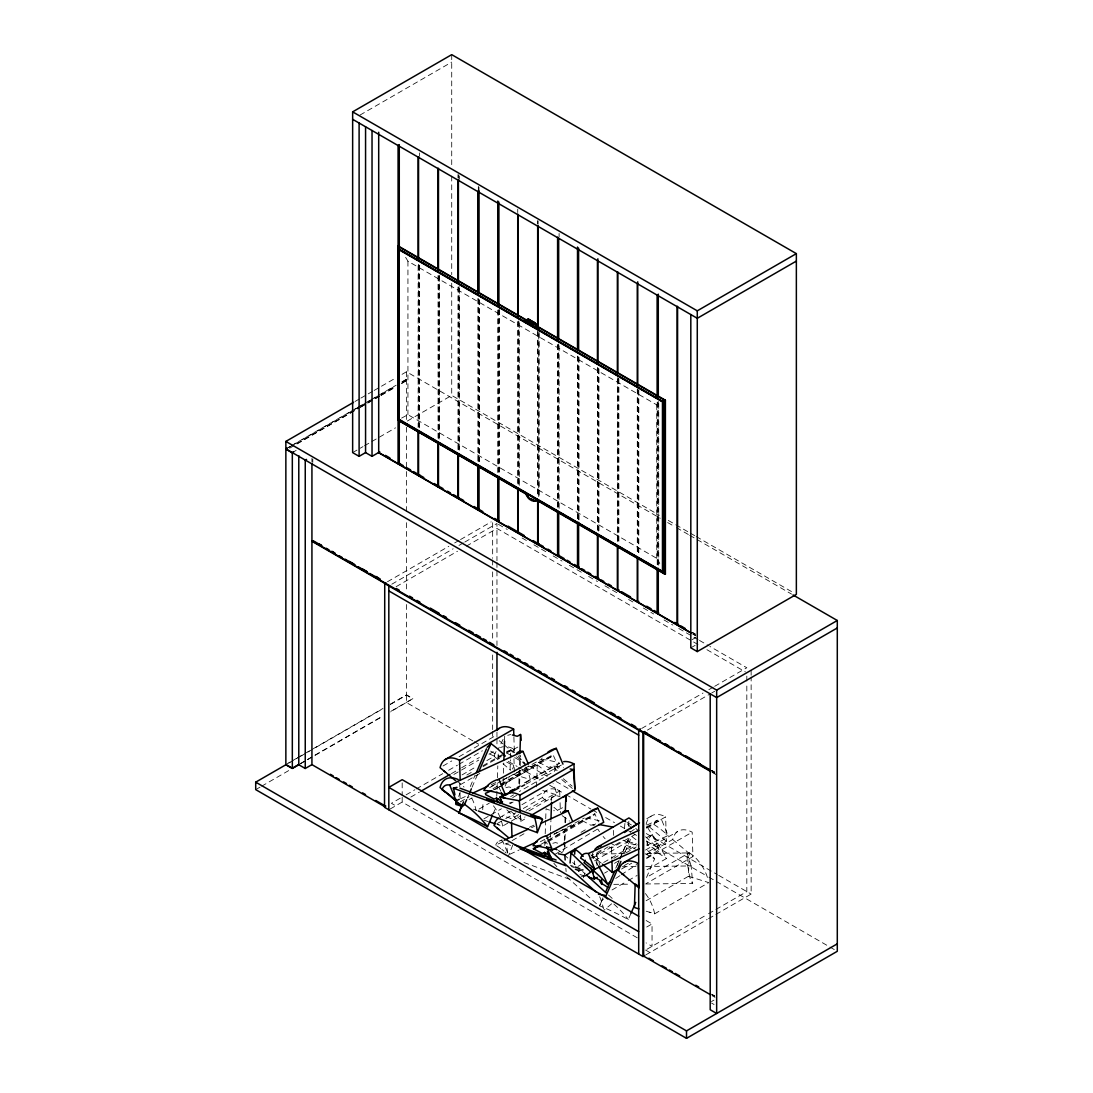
<?xml version="1.0" encoding="UTF-8"?>
<svg xmlns="http://www.w3.org/2000/svg" width="1093" height="1093" viewBox="0 0 1093 1093"><rect width="100%" height="100%" fill="white"/><g stroke="black" fill="none" stroke-linecap="round" stroke-linejoin="round"><path stroke-width="0.75" stroke-dasharray="5 3.75" d="M482.737 809.667L483.01 801.265M510.062 769.855L510.39 759.772M510.445 758.091L510.718 749.689L506.332 752.216M536.554 786.851L537.25 765.004L494.869 789.474M574.358 864.276L574.467 860.915M594.551 860.86L628.161 841.46L628.27 838.099M628.653 826.335L628.817 821.294M646.1 900.755L688.481 876.285L689.246 852.759L646.851 877.228M496.755 796.264L496.932 791.195M496.987 789.501L497.342 779.377M497.397 777.683L497.807 765.865M498.039 759.102L498.271 752.353M503.094 783.339L503.381 774.882M503.436 773.202L503.791 763.064M504.542 741.109L504.706 736.04L498.381 748.965M518.861 783.476L519.448 766.589M519.503 764.895L519.844 754.757M519.599 784.296L520.172 767.409M520.227 765.715L520.582 755.577M544.806 845.449L545.147 835.421M545.202 833.754L545.667 820.406M545.721 818.725L546.063 808.711A14.223 11.272 23.5 0 0 549.793 810.159M550.339 837.238L550.517 832.238M550.571 830.557L550.913 820.542M551.61 800.513L551.719 797.166L557.075 795.841L560.012 796.619M564.302 840.872L564.712 829.177M564.931 822.51L565.218 814.162M565.026 839.438L565.382 829.423M565.6 822.742L565.887 814.394M625.005 853.674L596.45 854.002L597.133 868.539M624.458 828.398L625.059 821.676M646.837 853.428L687.142 852.964L687.278 862.869L689.519 876.149A15.93 3.17 81.7 0 0 692.702 883.445L645.676 883.977M564.739 847.785L561.816 853.77M458.677 796.496L460.112 792.398M512.754 845.053L508.149 856.734M583.307 877.829L585.452 871.736A34.429 12.064 -74.7 0 0 584.55 870.766M550.694 799.953L551.719 797.166M630.989 913.324L628.297 919.555A160.972 95.801 35.9 0 0 599.62 905.851L602.94 897.79M619.868 859.112L627.915 840.134L631.713 836.473A70.539 41.985 35.9 0 1 636.058 839.793M470.332 786.509L475.004 775.333M467.326 798.15L468.678 795.035M472.053 787.247L477.45 774.773M492.929 814.23L496.304 806.443M505.075 786.195L509.133 776.836M512.508 769.048L513.86 765.933A70.539 41.985 35.9 0 0 510.622 761.889M615.769 868.184L619.144 860.396M619.813 858.838L627.915 840.134M599.62 905.851L602.994 898.063M617.176 865.342L619.198 860.669M624.964 852.048L631.713 836.473M646.523 877.488L654.611 858.784A70.539 41.985 35.9 0 0 646.072 848.878M493.23 789.938L497.329 787.944L498.367 786.154L500.826 791.223M501.755 785.375L551.951 756.397L552.99 754.621L557.034 763.706L558.086 768.652M545.12 843.509L546.049 841.924L547.306 844.042M548.071 841.801L593.895 815.351L594.824 813.766L598.431 821.868M611.629 903.802L603.787 910.414M601.587 900.905L603.486 899.074M517.822 747.065L511.032 750.809A15.93 12.61 23.5 0 1 506.865 751.219M562.512 807.713L557.362 810.35A14.223 11.272 23.5 0 1 553.645 810.719M589.592 859.03L607.763 846.993M630.128 832.183L634.323 829.396M615.755 878.43L619.95 875.657M621.343 874.728L636.713 864.549M646.496 858.06L659.079 849.726A74.952 44.185 57.8 0 0 645.908 825.037M360.034 115.052L451.723 62.11M355.006 401.5L359.419 398.945M360.881 398.098L366.77 394.71M368.245 393.849L372.658 391.308M374.12 390.461L380.009 387.059M381.484 386.212L396.199 377.713M402.074 374.325L406.487 371.77L660.254 518.287M287.076 448.185L290.014 446.477M291.489 445.63L350.47 411.583M351.946 410.736L356.359 408.181M357.835 407.32L363.737 403.918M365.212 403.071L369.639 400.516M371.101 399.669L377.003 396.253M378.479 395.406L396.172 385.201M402.06 381.785L406.487 379.23L407.566 379.858L401.664 383.506M288.552 447.584L292.965 445.029M294.441 444.168L353.422 410.121M354.883 409.274L359.31 406.719M360.786 405.872L366.688 402.47M368.163 401.609L372.576 399.068M374.052 398.207L379.954 394.805M381.43 393.958L396.172 385.446M402.06 382.044L406.487 379.49L407.566 380.104M296.995 443.69L358.914 407.949M360.389 407.102L366.292 403.686M367.767 402.839L379.558 396.035M381.033 395.174L395.775 386.662M401.664 383.26L407.566 379.858M289.618 448.198L295.52 444.796M296.995 443.949L358.914 408.195M360.389 407.347L366.292 403.945M367.767 403.085L379.558 396.281M381.033 395.434L395.775 386.922M293.539 451.915L296.162 450.398M352.643 452.611L362.985 446.627M364.475 445.78L370.39 442.364M371.866 441.504L395.529 427.841M407.361 421.024L451.723 395.406L659.393 515.295M387.482 581.722L448.827 546.309M454.674 542.934L459.06 540.407M460.522 539.559L491.194 521.853M391.8 584.209L453.144 548.795M458.978 545.421L463.364 542.893M464.826 542.046L496.96 523.492L496.96 560.709M396.131 586.681L457.502 551.241M466.274 546.186L496.96 528.466L698.031 644.556M285.86 764.513L296.162 758.569M297.638 757.709L303.512 754.32M304.988 753.473L382.96 708.455M390.31 704.206L406.487 694.861L412.949 698.591L390.228 711.967M288.812 763.064L299.099 757.107M300.575 756.26L306.464 752.872M307.925 752.011L382.96 708.701M390.31 704.452L406.487 695.121L412.949 698.851M300.247 763.665L306.108 760.277M307.57 759.444L313.431 756.055M314.893 755.208L382.222 716.339M390.993 711.27L412.949 698.591M255.707 789.624L260.148 787.069M261.623 786.222L289.713 770.005M300.056 764.021L382.837 716.229M443.007 765.988L451.778 760.933M459.087 756.711L494.173 736.45A29.374 16.955 60 0 1 494.951 733.895M400.216 798.232L391.417 803.314L395.721 805.801M406.09 794.843L414.889 789.761M416.351 788.914L442.761 773.666M448.636 770.278L457.434 765.196M458.91 764.349L482.382 750.795M390.201 808.984L405.052 800.404M410.818 797.084L419.439 792.097M451.436 773.625L460.249 768.543M461.711 767.696L479.335 757.517M453.882 774.445L478.734 760.1M488.967 754.197L496.277 749.976M692.115 639.651L695.981 637.41M462.011 774.923L475.168 767.327M486.863 760.578L494.173 756.356A29.374 16.955 60 0 1 496.058 751.574M466.875 775.005L474.184 770.784M482.942 765.715L504.87 753.063M482.956 766.712L504.884 754.047M506.346 753.214L513.642 748.992L513.751 752.244M690.817 647.848L695.981 644.87M460.331 784.719L480.797 772.901M460.262 801.893L469.034 796.838M469.102 799.557L472.026 797.863M489.568 787.739L501.25 780.989M502.712 780.142L507.097 777.615M492.984 788.709L498.9 785.293M500.375 784.446L538.753 762.286L551.951 756.397M501.318 784.46L552.99 754.621M497.329 787.944L500.28 786.236M479.048 809.08L489.268 803.177M524.353 782.916L553.905 765.961L563.66 767.764M525.897 782.615L559.507 763.215A29.374 16.955 60 0 0 554.479 771.275L519.407 791.523M510.636 796.592L513.56 794.898M512.672 797.589L517.098 795.021M483.871 818.903L489.719 815.528M491.181 814.695L501.414 808.779M510.185 803.724L513.109 802.03M641.659 728.471L703.004 693.044M708.851 689.683L713.223 687.142M714.685 686.308L746.82 667.755L709.863 646.414M647.425 730.11L710.286 693.823M711.693 693.003L714.672 691.282M499.979 817.373L510.212 811.457M521.921 804.694L546.787 790.335M496.946 823.726L504.256 819.504M505.717 818.657L515.964 812.741M523.287 808.519L542.306 797.535A26.218 15.138 60 0 1 559.698 790.963L559.848 795.991M518.724 814.613L511.415 818.848A26.218 15.138 60 0 0 502.233 816.799M526.047 810.391L559.698 790.963M499.064 824.955L497.178 824.368L502.657 826.089L509.966 821.868M511.428 821.021L520.2 815.965M528.971 810.897L556.733 794.871A29.374 16.955 60 0 0 553.099 783.722M510.8 811.252L520.637 819.531L525.023 817.004M506.824 809.763L515.595 818.138L520.992 821.226L526.84 817.851M512.098 840.626L525.255 833.03M540.734 844.493L546.65 841.077M548.126 840.23L582.118 820.597L593.895 815.351M547.538 841.063L594.824 813.766M581.011 832.333L585.397 829.806M592.72 825.584L595.644 823.89M555.353 854.125L599.688 827.77M646.796 818.671L651.182 816.143M601.246 863.142L592.078 855.423L602.311 849.521M577.951 866.462L581.011 864.659M592.584 858.019L623.393 840.189L628.789 843.345L636.959 845.067M608.856 846.829A29.374 16.955 60 0 1 611.561 848.059L634.937 834.56M646.632 827.811L665.637 816.84L666.402 841.241L645.936 853.059M603.691 862.432L636.249 843.605M646.51 837.716L652.412 834.301L666.648 858.401L645.977 870.342M613.856 858.306L637.246 844.807M626.016 852.868L636.249 846.966M614.485 863.306L621.862 859.043M604.566 873.102L607.489 871.422M645.567 850.026L677.715 831.459M624.007 865.711L628.393 863.183M621.534 869.058L631.768 863.156M646.387 854.712L672.687 839.52A29.374 16.955 60 0 1 692.17 832.169L692.935 856.57L646.168 883.568M646.865 858.319L692.17 832.169M612.025 889.948L626.781 881.423M628.256 880.562L637.123 875.452M646.209 911.193L654.639 913.83L708.729 882.611L688.481 876.285M646.701 927.028L652.043 923.94L652.043 946.319L646.127 942.904M646.878 949.311L707.103 914.54M708.578 913.68L714.467 910.291M715.929 909.444L746.82 891.601L746.82 682.906M645.854 954.872L707.116 919.5M708.578 918.653L714.453 915.265M715.915 914.417L751.137 894.088L751.137 677.018M711.461 1001.557L713.975 1000.109M652.412 834.301L648.368 838.727L646.96 844.561L654.406 848.592L656.715 852.185L666.648 858.401M491.167 786.4L497.055 783.216M502.958 780.047L507.371 777.67M508.846 776.877L541.24 759.403A74.952 41.37 61.1 0 1 542.183 757.995M526.157 784.036L561.501 764.977M540.379 841.733L544.779 839.356M546.24 838.563L557.963 832.251M559.425 831.459L584.331 818.029M460.74 798.641L468.378 795.13M491.29 784.624L495.867 782.52M514.188 774.104L529.463 767.095A160.972 44.376 63.7 0 0 528.22 765.961M499.009 841.186L502.056 839.779M529.449 827.21L534.012 825.119M531.54 827.674L534.573 826.281M500.785 848.578A143.716 39.621 63.7 0 0 495.703 845.08L503.326 841.583M509.898 854.234L519.025 850.053M554.028 833.986L573.825 824.901A143.716 39.621 63.7 0 0 572.705 823.89M646.919 825.051L657.603 820.146M646.387 826.895L661.648 819.887L668.096 835.558L646.728 845.367M646.277 828.016L653.915 824.518A70.539 19.442 63.7 0 1 661.648 819.873M507.753 853.114A82.44 28.896 -74.7 0 0 505.868 843.7L508.518 842.963M509.242 803.164L511.729 802.221M507.712 735.302L510.718 734.551M505.922 787.657L508.914 786.919L515.486 788.654M552.798 843.263L555.476 842.594L561.337 844.138M622.259 866.735L637.369 866.558M645.772 866.462L691.118 865.943L692.702 883.445M613.774 884.346L630.565 884.155M581.367 876.272L584.386 876.326M649.174 912.122L651.045 912.71M513.068 774.186L530.201 779.541A29.374 16.955 60 0 0 525.883 767.013M542.715 790.485L556.733 794.871M628.161 841.46L635.948 843.892M483.898 820.215L488.325 821.594M580 874.523L584.427 875.917M473.474 809.203L476.671 810.364M570.341 865.219L573.511 866.38M571.229 866.503L574.385 867.664M505.854 843.714L513.765 846.61M523.957 862.527L572.937 880.507M538.753 762.286L548.686 767.518L550.995 766.603L557.198 770.401M582.118 820.597L590.985 825.283L593.048 824.464L597.038 826.895M572.363 788.463L561.802 779.569M610.919 843.29L614.539 845.34M405.612 257.333A202.246 165.111 58.3 0 1 407.935 261.2L656.77 404.861A202.246 2.869 -29.4 0 1 659.776 403.249M668.233 520.405L688.85 532.305M690.325 533.152L694.738 535.707M696.214 536.554L793.422 592.679M667.632 522.536L674.996 526.799M676.471 527.646L688.276 534.463M689.751 535.31L695.654 538.726M697.129 539.573L791.551 594.086M401.609 418.1A202.246 2.869 -29.4 0 1 407.935 414.684L656.77 558.359A202.246 165.111 58.3 0 1 659.776 563.551M692.566 632.451L695.353 634.063M692.456 632.628L695.408 634.336M692.894 633.872L695.667 635.484M692.853 634.104L695.804 635.812M498.435 524.353L507.302 529.477M522.099 538.002L526.525 540.57M533.917 544.833L547.224 552.511M553.14 555.927L562.007 561.051M569.398 565.327L582.706 573.005M588.621 576.421L597.488 581.544M604.894 585.807L618.187 593.485M628.543 599.47L632.984 602.024M643.326 607.995L653.682 613.979M664.025 619.95L672.892 625.073M678.808 628.489L698.031 639.583M699.506 640.443L708.387 645.553M706.898 649.679L745.344 671.867M711.68 770.333L714.603 772.027M711.885 770.702L714.808 772.396M711.707 770.838L714.617 772.519M712.076 771.795L714.986 773.489M712.09 772.3L716.448 774.828M507.302 753.323L513.218 756.739M514.694 757.586L528.001 765.278M529.49 766.125L547.224 776.372M556.091 781.495L570.888 790.02M627.068 822.469L631.494 825.024M646.291 833.563L717.254 874.537M718.729 875.384L751.137 894.088M472.886 740.904L406.487 702.58L406.487 695.121M474.362 741.764L480.251 745.166M490.579 751.123L500.908 757.094M508.286 761.356L517.139 766.466M518.615 767.313L540.748 780.088M549.601 785.198L564.357 793.723M565.832 794.57L590.903 809.052M592.379 809.899L596.805 812.454M605.659 817.564L614.512 822.674M620.414 826.089L630.743 832.046M632.219 832.893L636.645 835.462M646.974 841.419L707.458 876.34M708.933 877.187L714.836 880.603M716.311 881.45L834.342 949.598M646.127 920.525L652.043 923.94M637.26 937.794L402.183 802.071L402.183 797.275M645.58 950.049L649.898 952.536M711.707 994.193L714.617 995.873M711.885 994.548L714.808 996.242M712.09 995.655L715 997.335M711.502 1003.032L714.084 1004.522M595.671 858.456L597.557 860.041M672.687 839.52L692.935 856.57M666.402 841.241L646.154 824.204A29.374 16.955 60 0 1 665.637 816.84M563.332 778.735L572.186 786.181M499.228 740.712L503.026 743.909M504.283 744.975L513.15 752.435M494.173 756.356L497.957 759.553M503.026 763.802L510.609 770.196M542.306 797.535L548.754 802.972M553.919 807.317L559.083 811.662M564.056 854.685L567.759 858.046M572.691 862.527L575.164 864.768M582.569 871.49L585.042 873.731M608.5 895.03L613.433 899.512M566.748 876.791L598.841 905.933M627.491 824.04L633.585 829.942M603.104 836.5L605.126 838.796M553.809 863.224L556.843 866.667M597.844 829.109L599.456 831.65M553.905 765.961L556.364 771.808M507.357 852.185L502.616 840.941A62.984 17.365 63.7 0 0 495.716 845.08M691.118 865.943L687.142 852.964M600.426 866.981L596.45 854.002M613.323 830.42L613.719 835.394M565.846 868.252L566.119 871.558M520.473 814.927L520.992 821.226M611.561 848.059L611.916 859.453M560.067 802.699L560.381 812.755M520.541 816.28L520.637 819.531M513.901 737.229L514.407 753.501M513.956 758.747L514.352 771.767M459.675 783.462L459.77 786.714M459.975 793.231L460.126 798.109M751.137 670.241L751.137 675.324M746.82 676.116L746.82 681.212M658.724 403.399L658.724 565.218M658.287 401.445L658.287 564.972M657.644 402.32L657.644 565.832M657.221 402.074L657.221 565.587M656.77 404.861L656.77 558.359M638.804 390.201L638.804 555.422M638.367 389.941L638.367 555.162M637.725 389.108L637.725 554.329M637.287 388.862L637.287 554.083M618.87 378.697L618.87 542.21M618.447 378.438L618.447 541.964M617.791 377.604L617.791 542.825M617.367 379.066L617.367 542.579M598.95 368.887L598.95 530.706M598.513 368.642L598.513 532.154M597.871 367.808L597.871 531.321M597.447 367.562L597.447 531.075M579.03 357.384L579.03 520.91M578.593 357.138L578.593 520.651M577.951 356.304L577.951 519.831M577.514 356.058L577.514 519.571M559.097 233.465L559.097 236.88M559.097 345.88L559.097 509.406M558.673 343.94L558.673 507.453M558.017 344.801L558.017 508.327M557.594 344.555L557.594 508.067M539.177 332.682L539.177 497.902M538.74 334.13L538.74 497.657M538.098 220.882L538.098 224.284M538.098 331.603L538.098 495.115M537.674 220.636L537.674 224.038M537.674 331.343L537.674 496.564M519.257 322.872L519.257 486.399M518.82 320.932L518.82 484.445M518.178 321.793L518.178 485.319M517.74 209.132L517.74 212.534M517.74 321.547L517.74 483.366M499.323 309.674L499.323 474.895M498.9 309.428L498.9 474.649M498.244 310.289L498.244 472.108M497.821 310.043L497.821 473.556M496.96 562.403L496.96 569.193M496.96 570.888L496.96 645.539M496.96 732.078L496.96 737.16M496.96 738.868L496.96 743.95M492.656 522.7L492.656 558.318M492.656 560.012L492.656 565.095M492.656 571.885L492.656 641.413M492.656 654.98L492.656 729.591M492.656 731.299L492.656 738.076M479.403 299.878L479.403 461.683M478.966 187.204L478.966 190.606M478.966 299.619L478.966 461.437M478.324 186.37L478.324 189.772M478.324 298.785L478.324 462.312M477.901 298.539L477.901 462.066M459.484 175.946L459.484 179.361M459.484 288.374L459.484 450.179M459.046 286.421L459.046 451.641M458.404 174.866L458.404 178.282M458.404 287.281L458.404 450.808M457.967 174.62L457.967 178.022M457.967 287.035L457.967 450.562M451.723 54.65L451.723 165.835M451.723 176.041L451.723 274.671M451.723 283.169L451.723 395.406M439.55 275.163L439.55 440.383M439.126 276.611L439.126 440.137M438.471 275.778L438.471 439.304M438.047 275.532L438.047 439.058M419.63 152.938L419.63 156.354M419.63 265.367L419.63 428.88M419.193 265.107L419.193 426.926M418.551 264.274L418.551 427.8M418.127 265.736L418.127 427.554M407.935 261.2L407.935 414.684M406.487 371.77L406.487 379.23M406.487 379.49L406.487 420.395M406.487 427.213L406.487 469.84M406.487 471.548L406.487 512.453M406.487 522.686L406.487 592.584M406.487 604.511L406.487 694.861M402.183 782.875L402.183 795.663M312.789 459.101L312.789 462.489M311.929 458.391L311.929 461.752M500.485 747.571A29.374 16.955 60 0 1 503.367 746.71M508.3 746.943A29.374 16.955 60 0 1 513.642 748.992M592.078 855.423A29.374 16.955 60 0 1 593.376 851.707M516.388 756.752A160.972 44.376 63.7 0 1 524.544 762.791M653.915 824.505A160.972 44.376 63.7 0 1 668.096 835.558M541.24 759.403A169.716 93.656 61.1 0 1 559.247 762.969M562.144 815.665A143.716 39.621 63.7 0 1 569.426 821.062M501.837 849.384A143.716 39.621 63.7 0 1 503.982 851.092M505.062 852.007A143.716 39.621 63.7 0 1 506.155 852.95M585.903 818.179A151.544 83.628 61.1 0 1 600.412 821.212M456.642 780.908A29.374 16.955 60 0 1 464.019 787.083M471.807 798.245A29.374 16.955 60 0 1 476.124 810.76M510.718 749.689A29.374 16.955 60 0 1 516.06 753.815M518.096 755.85A29.374 16.955 60 0 1 525.173 765.674M537.25 765.004A29.374 16.955 60 0 1 547.525 774.595M493.449 805.814A29.374 16.955 60 0 1 502.657 826.089M646.523 840.831A29.374 16.955 60 0 1 648.409 847.799M689.246 852.759A29.374 16.955 60 0 1 707.745 878.458M645.444 893.555A29.374 16.955 60 0 1 654.639 913.83M599.633 896.684A92.331 68.067 -39.4 0 1 603.5 908.952M558.304 850.368A38.556 28.432 -39.4 0 1 561.788 852.677M625.947 845.08A160.972 95.801 35.9 0 1 635.579 849.193M645.157 853.756A160.972 95.801 35.9 0 1 654.625 858.784M613.883 904.075A70.539 41.985 35.9 0 1 628.284 919.555M490.006 754.225A160.972 95.801 35.9 0 1 499.61 758.569M506.769 762.122A160.972 95.801 35.9 0 1 513.86 765.933M635.716 828.467A169.716 100.064 57.8 0 1 637.711 830.079M645.635 836.801A169.716 100.064 57.8 0 1 659.079 849.726M590.917 854.74A74.952 44.185 57.8 0 1 598.759 866.462"/><path stroke-width="1.5" d="M521.101 740.385L520.541 734.496L517.276 736.299L512.357 734.988M564.753 846.624L564.248 842.539M566.352 801.046L565.86 795.786L562.936 797.398M456.041 799.393L455.877 804.434L461.779 806.279M574.686 854.193L574.85 849.152A29.374 16.955 60 0 1 583.225 856.42M500.758 802.945A15.93 12.61 23.5 0 1 496.591 801.333L496.7 797.945M503.9 759.69L504.542 741.109M524.831 321.342L527.536 319.211A2.446 1.407 60 0 1 528.862 319.334L534.764 322.736A2.446 1.407 60 0 1 536.035 324.115L535.406 324.471L538.016 328.788L524.312 320.877L527.618 319.443L534.737 322.722M519.913 753.077L520.541 734.496M550.763 857.377A14.223 11.272 23.5 0 1 544.464 855.464L544.574 852.116M550.968 818.876L551.541 802.18M565.341 810.815L565.86 795.786M524.749 321.246L527.072 320.304A1.762 1.011 60 0 1 527.987 320.386L533.876 323.774A1.762 1.011 60 0 1 534.805 324.771L537.346 328.023M570.068 862.992L570.983 852.895L575.369 850.368M530.884 323.186L531.54 323.432L531.157 322.681M530.938 322.08L531.171 321.369M593.048 872.76L593.745 870.26M459.907 788.162L539.737 817.455A38.556 13.512 -74.7 0 1 542.497 819.545L537.332 832.634L478.256 810.951M492.26 815.788L487.533 826.704A160.972 95.801 35.9 0 0 458.855 813.001L460.836 808.055L464.621 804.38L466.643 799.707M458.855 813.001L463.528 801.825M476.411 772.491L486.481 748.842M469.348 793.477L471.37 788.804M478.802 771.658L490.948 743.609A70.539 41.985 35.9 0 1 505.308 756.028M605.7 891.833L614.471 871.572M620.906 861.393L605.385 897.23A70.539 41.985 35.9 0 1 607.585 898.87M630.989 913.324L635.716 902.408M585.383 860.3L584.004 862.746A169.716 100.064 57.8 0 1 607.366 883.991L610.167 882.133M534.122 501.14L534.764 500.731A2.487 1.435 60 0 0 536.035 500.881C533.288 502.657 526.566 498.203 527.536 495.976M531.785 499.077L534.737 500.785M496.591 801.333L498.203 798.641M544.464 855.464L545.913 853.059M593.403 870.124L585.602 875.821M487.15 747.284L490.948 743.609M537.742 499.843L524.886 492.601L527.072 496.304A1.762 1.011 60 0 0 527.987 497.301L533.876 500.69A1.762 1.011 60 0 0 534.805 500.772L537.578 499.761M537.346 499.911L535.242 501.318M624.458 832.511L627.245 830.653M630.046 828.808L638.435 823.248M379.777 451.86L372.03 456.341L365.568 452.611L359.105 456.341L352.643 452.611L352.643 111.855L451.723 54.65L796.36 253.631L796.36 594.373L697.279 651.578L690.817 647.848L690.817 314.565M526.676 320.167L398.289 246.034L398.153 247.865A5.041 4.126 58.3 0 0 398.617 248.835M837.293 627.956L716.666 697.594L285.86 448.881L285.86 441.422L353.531 402.347M285.86 448.881L287.076 448.185M298.785 764.513L292.323 768.242L285.86 764.513L285.86 449.127L287.076 448.431M292.323 452.611L293.539 451.915M285.86 449.127L292.323 452.857L293.539 452.16M528.862 319.32L528.22 319.675A1.762 1.011 60 0 1 529.08 319.757L534.955 323.145M530.378 322.216L531.663 322.763L531.663 324.006L530.378 322.216L530.378 323.46L531.663 324.006M530.378 323.46L530.542 322.121M306.327 459.443L305.248 460.071L305.248 768.488L311.532 764.854M305.466 460.194L306.546 459.579M378.697 132.267L378.697 452.488L398.194 463.733L399.273 463.118L399.273 420.532M526.676 494.022L397.92 420.122L398.617 419.753L398.631 463.992L399.71 463.364M352.643 111.855L697.279 310.836L796.36 253.631M398.631 463.992L418.127 475.236L419.193 474.622M418.551 431.202L418.551 475.496L419.63 474.868M796.36 261.09L697.279 318.295L352.643 119.315M385.815 806.047L384.736 806.661L311.929 764.635L311.929 541.281L313.008 540.652L321.738 545.694M418.551 475.496L438.047 486.74L439.126 486.125M438.471 442.706L438.471 487L457.967 498.244L459.046 497.629M458.404 454.21L458.404 498.504L459.484 497.875M458.404 498.504L477.901 509.748L478.966 509.133L478.966 466.547M478.324 465.714L478.324 509.994L479.403 509.379M644.72 955.528L642.998 956.525L384.517 807.29L384.736 583.307L385.815 582.692M478.324 509.994L497.821 521.252L498.9 520.637L498.9 476.343M498.244 477.217L498.244 521.498L499.323 520.883M498.244 521.498L517.74 532.756L518.82 532.141M518.178 488.721L518.178 533.001L537.674 544.259L538.74 543.645M538.098 500.225L538.098 544.505L539.177 543.89M538.098 544.505L557.594 555.763L558.673 555.148L558.673 512.562M558.017 511.729L558.017 556.009L559.097 555.394M558.017 556.009L577.514 567.267L578.593 566.652L578.593 522.358M577.951 523.233L577.951 567.513L579.03 566.898M577.951 567.513L597.447 578.771L598.513 578.156M597.871 534.737L597.871 579.017L598.95 578.402M793.026 594.947L837.293 620.496L837.293 951.293L686.513 1038.35L255.707 789.624L255.707 782.164L285.86 764.758L292.323 768.488L298.785 764.758L305.248 768.488M597.871 579.017L617.367 590.275L618.447 589.66M617.791 546.24L617.791 590.521L618.87 589.906M637.725 557.744L637.725 602.024L638.804 601.41M637.725 602.024L657.221 613.282L658.287 612.654L658.287 568.374M657.644 569.248L657.644 613.528L658.724 612.913M677.578 306.518L677.578 625.032L678.644 624.417M445.124 759.608L499.2 728.389M455.412 780.58L440.083 767.682A29.374 16.955 60 0 1 459.566 760.318L513.642 729.099L513.847 735.603M420.873 791.264L449.974 774.472M502.288 803.027L499.829 797.18L505.676 793.805M510.062 791.277L512.986 789.597M509.816 791.906L514.202 789.365M517.126 787.684L520.049 785.99M503.204 796.455A29.374 16.955 60 0 1 519.885 795.13L573.962 763.911L574.727 788.313M639.118 729.687L640.197 729.058M640.197 729.318L638.695 730.179L638.695 954.039M499.829 797.18L519.325 800.786L573.401 769.568L575.068 789.993L531.225 815.31M643.435 732.173L644.501 731.545M384.517 583.43L642.998 732.665L644.501 731.804L647.439 733.485M285.86 441.422L716.666 690.134L837.293 620.496M710.628 994.821L643.64 956.143L643.64 732.788L644.72 732.173M550.913 856.68L544.273 852.622L542.21 853.442L533.343 848.755L539.259 845.34M558.414 853.811L564.767 854.972L628.926 817.933A29.374 16.955 60 0 1 636.317 824.108M597.106 847.362L639.487 822.892M590.739 877.884L588.854 877.296L594.332 879.018L597.256 877.324M623.638 862.678L638.257 854.248M602.475 864.18L612.312 872.46L616.698 869.932M255.707 782.164L686.513 1030.89L837.293 943.833M663.232 401.445L665.391 400.243L665.391 574.098L663.711 573.319A5.041 4.126 58.3 0 1 663.082 572.445M399.246 419.425L662.467 571.393L662.467 401.855L399.246 249.887L399.246 419.425L399.246 249.887M662.932 401.609L662.932 572.186L398.767 419.671L398.767 249.095L662.932 401.609L662.932 572.186M398.767 419.671L662.836 571.912M518.792 787.998L505.526 795.144A169.716 93.656 61.1 0 0 483.803 790.362A74.952 41.37 61.1 0 1 498.845 779.295L556.282 748.336L562.963 764.185M521.73 786.413L524.681 784.829M547.484 848.373A151.544 83.628 61.1 0 0 533.056 845.681A66.919 36.93 61.1 0 1 546.486 835.79L597.762 808.151L601.328 815.132L603.732 822.305L552.457 849.944A151.544 83.628 61.1 0 0 550.79 849.384M525.897 320.864L525.186 320.618L526.034 320.809M491.864 790.594L485.347 793.409M540.857 845.586L533.343 848.755M459.224 799.338L456.164 800.745A160.972 44.376 63.7 0 0 441.982 789.692A70.539 19.442 63.7 0 1 449.715 785.061L523.014 751.424L528.329 764.007M472.968 793.026L488.229 786.017M504.133 840.244L528.493 829.068M540.666 823.48L568.059 810.91L572.295 820.761M522.071 848.646L537.291 841.665M639.091 848.878L594.797 869.195A160.972 44.376 63.7 0 0 580.615 858.155A70.539 19.442 63.7 0 1 588.348 853.524L638.749 830.393M454.907 794.912A92.331 32.353 -74.7 0 0 453.349 788.149L457.011 787.329M453.349 788.162L534.764 818.056L539.737 817.455M505.103 798.163L503.299 797.822M550.653 857.622A92.331 68.067 -39.4 0 0 546.582 847.13L551.337 847.84M598.418 894.211L604.689 895.263M570.15 768.966L573.401 769.568M598.814 824.477L613.05 827.1M582.993 869.864L578.552 870.397L575.396 869.236M489.801 822.059L495.703 823.917M638.831 908.884L634.405 907.504L635.17 883.977A29.374 16.955 60 0 1 639.2 886.942M554.288 848.646L557.02 849.726M486.617 799.038L494.596 801.975M531.321 815.446L542.497 819.545M455.918 802.754L462.298 805.09M515.035 844.916L556.118 860M575.082 866.968L579.823 868.703M526.976 850.272L544.355 856.652M547.525 857.814L552.266 859.549M520.077 848.933L565.914 865.752M485.552 794.57L494.063 799.065L496.372 798.15L502.575 801.934M593.827 876.9L599.784 880.125L602.093 883.718L607.763 887.27M535.529 325.277L665.391 400.243A202.246 2.869 -29.4 0 0 664.722 400.598M527.81 321.205L397.948 246.239L397.948 420.095L527.81 495.061M536.663 326.315L665.05 400.448L665.05 574.303L536.663 500.17M662.836 401.65L398.767 249.095M537.005 499.979L665.391 574.098A202.246 165.111 58.3 0 0 664.722 572.773M385.474 455.398L389.9 457.953M398.754 463.063L403.18 465.618M406.131 467.326L410.558 469.881M413.509 471.589L416.46 473.283M419.411 474.99L423.838 477.545M434.167 483.516L437.118 485.224M440.083 486.918L443.034 488.626M447.461 491.181L450.412 492.888M453.363 494.596L456.314 496.29M460.74 498.845L463.692 500.553M474.02 506.524L482.874 511.633M494.678 518.451L497.629 520.159M507.972 526.116L516.825 531.225M519.776 532.933L524.203 535.488M533.056 540.598L537.483 543.166M540.434 544.861L543.385 546.568M547.812 549.123L550.763 550.831M558.154 555.094L564.056 558.496M567.007 560.203L569.959 561.911M574.385 564.466L577.336 566.174M581.763 568.729L584.714 570.423M587.665 572.131L590.616 573.839M595.043 576.394L597.994 578.101M600.945 579.796L603.896 581.503M608.323 584.058L611.274 585.766M621.616 591.737L630.47 596.846M646.701 606.219L651.127 608.774M654.079 610.481L657.03 612.176M674.75 622.409L677.701 624.117M680.652 625.811L685.079 628.366M617.791 590.521L637.287 601.778L637.287 557.498M657.644 613.528L677.141 624.786L677.141 306.272M677.578 625.032L691.5 633.079M378.492 452.611L691.377 633.257M375.801 576.421L378.724 578.101M318.65 543.672L321.574 545.352M331.835 551.282L334.759 552.962M349.405 561.419L353.804 563.961M362.589 569.029L366.988 571.571M375.773 576.653L380.173 579.181M396.253 588.471L399.205 590.179M409.561 596.15L412.512 597.857M416.952 600.412L419.903 602.12M430.259 608.104L439.126 613.228M443.567 615.783L446.518 617.49M455.385 622.614L459.825 625.169M468.692 630.292L473.132 632.861M476.083 634.568L480.524 637.123M483.475 638.831L486.44 640.539M489.391 642.247L493.831 644.802M504.174 650.786L507.138 652.494M510.089 654.188L513.054 655.896M517.481 658.464L520.446 660.172M524.872 662.727L527.837 664.435M530.788 666.143L533.753 667.85M538.18 670.419L541.144 672.127M544.095 673.821L547.06 675.529M551.487 678.097L554.452 679.805M564.794 685.776L567.759 687.483M572.186 690.052L575.15 691.76M585.493 697.73L594.36 702.854M610.632 712.24L615.058 714.795M618.023 716.502L620.974 718.21M631.33 724.194L635.757 726.749M657.685 739.415L660.623 741.095M665.009 743.636L667.946 745.33M670.87 747.025L673.807 748.705M695.776 761.397L700.162 763.939M326.11 548.221L329.02 549.902M331.93 551.582L334.854 553.263M339.213 555.79L342.123 557.471M345.046 559.151L355.239 565.04M358.149 566.721L366.879 571.762M369.789 573.442L379.981 579.331M646.182 733.007L656.374 738.895M665.104 743.937L669.476 746.464M678.207 751.506L681.13 753.186M685.489 755.714L710.245 770.005M710.614 770.961L311.929 540.775L311.929 463.432M311.929 541.281L384.736 583.307M643.64 732.788L710.628 771.467M388.821 590.903L638.695 735.152M572.363 790.881L625.592 821.608M638.736 916.262L402.183 779.678L388.821 787.397L638.695 931.646M330.373 774.281L333.297 775.975M336.22 777.67L339.158 779.364M343.544 781.891L346.481 783.585M349.405 785.28L352.342 786.974M362.589 792.89L365.527 794.584M375.773 800.5L384.558 805.568M648.9 958.192L653.3 960.72M662.085 965.802L666.484 968.33M669.408 970.024L672.332 971.718M675.269 973.412L679.655 975.94M695.776 985.244L698.7 986.938M622.204 873.772L624.089 875.356M443.69 770.702L445.561 772.286M497.233 828.125L498.914 829.532M443.69 790.608L445.561 792.179M508.491 837.607L494.022 825.42A26.218 15.138 60 0 1 498.504 818.22M460.331 804.612L440.083 787.575A29.374 16.955 60 0 1 458.227 779.541M587.009 868.443L585.206 866.694M586.272 874.851L606.028 892.79M546.568 847.143L595.945 891.97M570.983 852.895L590.48 871.804M537.961 327.668L535.884 324.156A1.762 1.011 60 0 0 535.051 323.214M546.486 835.79L552.457 849.944M498.845 779.295L505.526 795.144M588.348 853.524L594.797 869.195M449.715 785.075L456.164 800.745M547.361 851.761L549.56 856.98M501.345 792.562L502.411 795.239M399 249.477L398.972 419.562M601.505 879.674L602.011 884.483A15.93 3.17 81.7 0 1 599.879 880.603M564.767 854.972L565.177 859.959M519.325 800.786L520.227 811.785M611.957 861.079L612.312 872.46M519.885 795.13L520.036 800.021M511.524 822.196L511.989 837.279M459.566 760.318L460.18 779.842M716.666 690.134L716.666 1013.484L710.204 1009.741L710.204 693.864M697.279 310.836L697.279 651.578M686.513 1030.89L686.513 1038.35M658.287 294.14L658.287 396.335M657.644 295.014L657.644 397.21M657.221 294.768L657.221 396.964M657.221 569.002L657.221 613.282M642.998 732.665L642.998 956.525M637.725 281.803L637.725 385.706M637.287 283.265L637.287 385.46M617.791 272.007L617.791 372.494M617.367 271.761L617.367 373.956M617.367 545.994L617.367 590.275M597.871 258.795L597.871 362.698M597.447 260.257L597.447 362.452M597.447 534.491L597.447 578.771M578.593 248.125L578.593 350.32M577.951 248.999L577.951 349.5M577.514 247.045L577.514 350.949M577.514 522.987L577.514 567.267M558.673 238.329L558.673 338.83M558.017 237.495L558.017 339.691M557.594 237.249L557.594 337.737M557.594 511.483L557.594 555.763M538.098 225.991L538.098 328.187M537.674 225.745L537.674 327.941M537.674 499.979L537.674 544.259M518.178 214.488L518.178 316.683M517.74 214.242L517.74 316.437M517.74 488.475L517.74 532.756M498.9 202.109L498.9 304.319M498.244 202.984L498.244 305.179M497.821 201.03L497.821 304.933M497.821 476.972L497.821 521.252M496.96 652.33L496.96 730.384A29.374 16.955 60 0 1 513.642 729.099M478.966 190.606L478.966 292.815M478.324 191.48L478.324 293.675M477.901 191.234L477.901 291.722M477.901 465.468L477.901 509.748M458.404 179.976L458.404 282.172M457.967 179.73L457.967 281.926M457.967 453.964L457.967 498.244M438.471 168.472L438.471 270.668M438.047 168.226L438.047 270.422M438.047 442.46L438.047 486.74M418.551 156.968L418.551 259.164M418.127 156.723L418.127 258.918M418.127 430.956L418.127 475.236M399.273 144.604L399.273 246.799M398.631 145.465L398.631 247.674M398.194 145.219L398.194 463.733M388.821 585.93L388.821 809.776M372.03 130.504L372.03 456.341M365.568 126.774L365.568 452.611M359.105 123.044L359.105 456.341M298.785 455.699L298.785 764.758M292.323 452.857L292.323 768.242M594.879 849.384A29.374 16.955 60 0 1 601.287 845.777M500.403 802.494A29.374 16.955 60 0 1 501.181 799.939M563.687 761.63A29.374 16.955 60 0 1 573.962 763.911M455.631 800.021A92.331 32.353 -74.7 0 1 455.904 802.768M534.778 818.029A92.331 32.353 -74.7 0 1 537.319 832.647M516.565 753.624A70.539 19.442 63.7 0 1 523.014 751.424M547.771 752.244A74.952 41.37 61.1 0 1 556.282 748.336M578.566 870.383A82.44 28.896 -74.7 0 1 578.825 871.312M562.308 812.878A62.984 17.365 63.7 0 1 568.059 810.897M588.007 813.452A66.919 36.93 61.1 0 1 597.762 808.151M590.698 867.869A29.374 16.955 60 0 1 594.332 879.018M464.621 804.38A70.539 41.985 35.9 0 1 487.519 826.704M598.759 866.462A74.952 44.185 57.8 0 1 607.366 883.991M398.289 246.034A202.246 165.111 58.3 0 1 399.136 247.264M528.466 497.124A2.487 1.435 60 0 1 528.124 496.796M535.884 500.143A1.762 1.011 60 0 1 534.955 500.075M529.299 322.23L528.397 321.725L529.299 322.23M533.521 324.635L532.619 324.129L533.521 324.635M638.859 887.789L618.611 870.752A29.374 16.955 60 0 1 638.093 863.388L638.859 887.789"/></g></svg>
